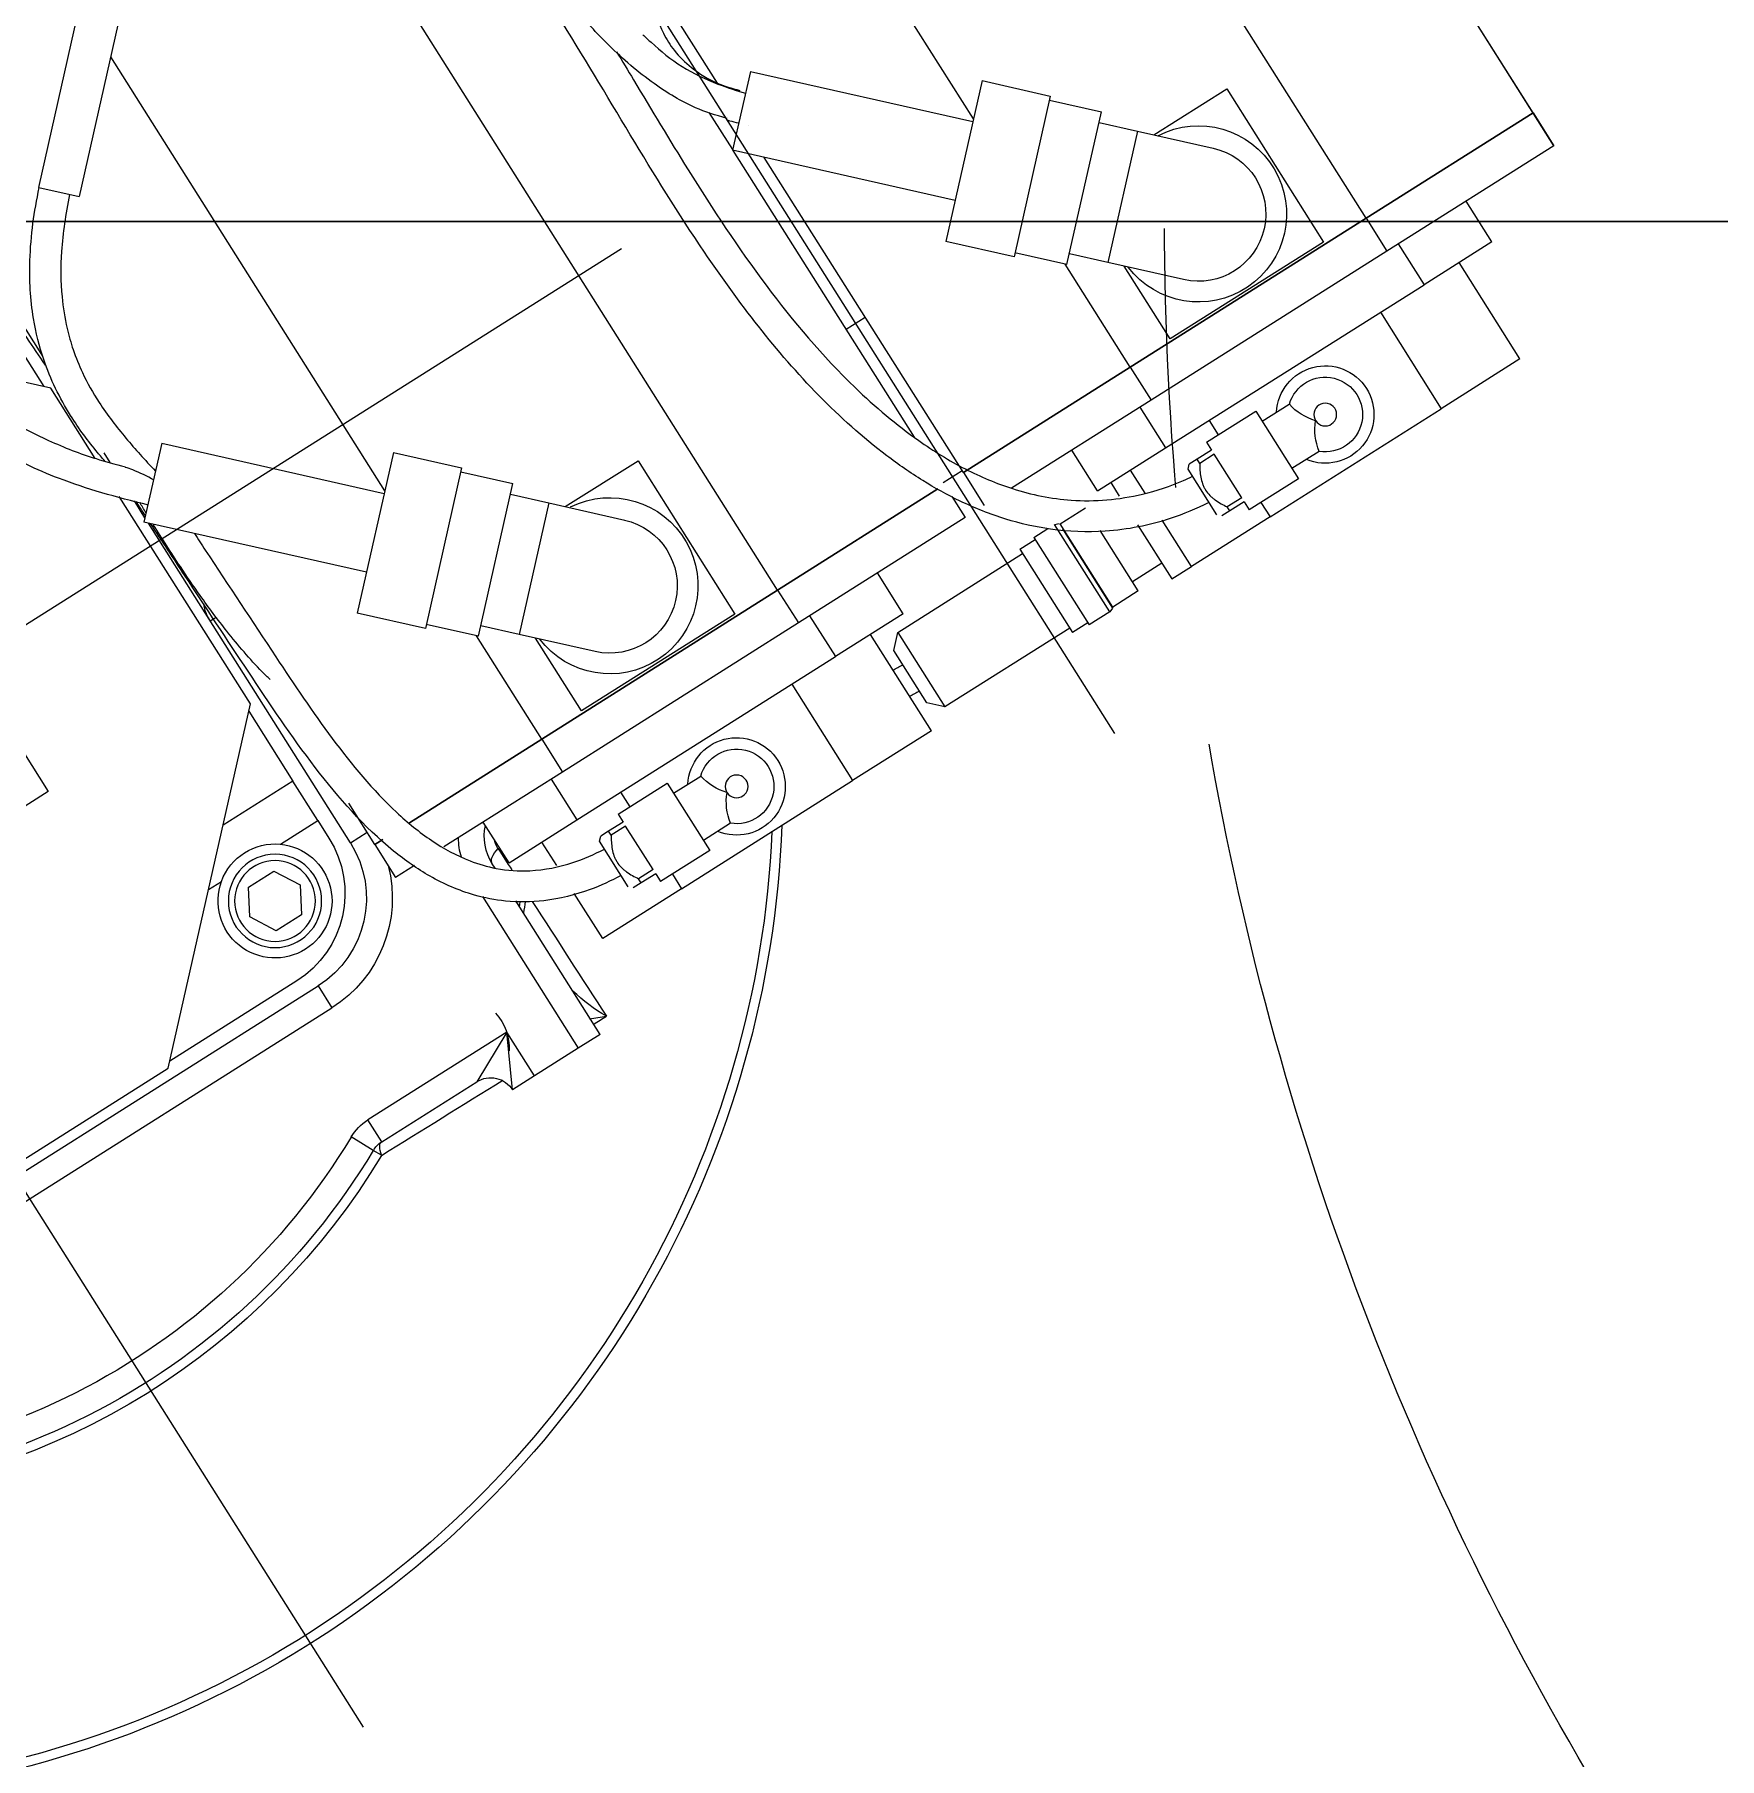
# Model space of a CAD drawing. Header units: millimetres. Extents: x 10462777 to 22643323, y 453826 to 1389191.
# Drawn here: x 11287903.1 to 11288228.3, y 583137.8 to 583470.5 of the extents above; entities that cross this region are included whole.
import ezdxf

# ---------------------------------------------------------------- set-up
doc = ezdxf.new("R2010")
doc.units = ezdxf.units.MM
doc.header["$LTSCALE"] = 200
doc.header["$MEASUREMENT"] = 0
doc.linetypes.add('CENTER2', pattern=[1.125, 0.75, -0.125, 0.125, -0.125])
doc.linetypes.add('PHANTOM', pattern=[2.5, 1.25, -0.25, 0.25, -0.25, 0.25, -0.25])
doc.layers.get('0').update_dxf_attribs({"linetype": 'CONTINUOUS'})
for name, color, linetype in [('$DDT_AUDIT_GENERATED_(1626)', 7, 'CONTINUOUS'), ('$DDT_AUDIT_GENERATED_(276)', 7, 'CONTINUOUS'), ('$DDT_AUDIT_GENERATED_(77F)', 7, 'CONTINUOUS'), ('$DDT_AUDIT_GENERATED_(7CC)', 7, 'CONTINUOUS'), ('$DDT_AUDIT_GENERATED_(7ED)', 7, 'CONTINUOUS'), ('A290-7329-X315', 7, 'CONTINUOUS'), ('A290-7329-X401', 7, 'CONTINUOUS'), ('DV1_DEFAULT', 7, 'CONTINUOUS'), ('DV4_Default', 7, 'CONTINUOUS'), ('LIBRL_A6-BA-12X3', 7, 'CONTINUOUS')]:
    doc.layers.add(name, color=color, linetype=linetype)
doc.layers.add('LAYOUT', color=8, linetype='CONTINUOUS', lineweight=25)

# ---------------------------------------------------------------- blocks, each defined once
blk = doc.blocks.new('A$C1F6A7A18')
at = {"layer": '$DDT_AUDIT_GENERATED_(1626)', "color": 7, "linetype": 'Continuous', "ltscale": 25.4}
for points, knots in [([(-1381.95, 39.13), (-1381.66, 36.4), (-1380.62, 29.78), (-1376.68, 19.64), (-1370.58, 10.79), (-1363.72, 3.97), (-1356.52, -1.24), (-1348.87, -5.44), (-1338.37, -9.89), (-1324.3, -13.83), (-1306.82, -16.45), (-1286.09, -17.7), (-1262.28, -17.44), (-1235.52, -16.63), (-1213.29, -17.14), (-1196.07, -19.93), (-1184, -23.79), (-1173.25, -30.05), (-1164.49, -39.17), (-1159.32, -48.9), (-1156.89, -55.37), (-1156.09, -57.76)], [0.0170368, 0.0170368, 0.0170368, 0.0170368, 0.0357319, 0.0643153, 0.0880962, 0.1081491, 0.1296404, 0.1483088, 0.1675116, 0.2072936, 0.2475607, 0.2878062, 0.3485319, 0.409483, 0.4699374, 0.4995087, 0.528191, 0.5560649, 0.5837048, 0.6133102, 0.630318, 0.630318, 0.630318, 0.630318]), ([(-1247.32, -11.02), (-1249.45, -11.07), (-1258.34, -11.27), (-1276.21, -11.7), (-1300.68, -11.26), (-1320.95, -8.45), (-1334.47, -4.66), (-1342.79, -1.64), (-1351.31, 2.52), (-1360.1, 8.6), (-1368.3, 17.15), (-1373.53, 27.23), (-1375.48, 35.23), (-1375.93, 38.52), (-1376, 39.16)], [0.6418335, 0.6418335, 0.6418335, 0.6418335, 0.6561866, 0.7017564, 0.7622496, 0.8211276, 0.839313, 0.8572261, 0.8810005, 0.9032384, 0.9290884, 0.9598134, 0.9782928, 0.9827422, 0.9827422, 0.9827422, 0.9827422]), ([(-1215.15, 20.22), (-1217.34, 18.17), (-1221.44, 14.42), (-1227.79, 8.97), (-1233.35, 4.9), (-1238.1, 2.03), (-1243.08, -0.29), (-1248.2, -1.61), (-1253.34, -1.61), (-1258.02, -0.52), (-1262.7, 1.78), (-1265.16, 3.95), (-1266.41, 5.09)], [0.0433738, 0.0433738, 0.0433738, 0.0433738, 0.1839594, 0.3305406, 0.4405886, 0.5180647, 0.5987651, 0.7057536, 0.7682357, 0.8400691, 0.929255, 1, 1, 1, 1]), ([(-1247.3, -4.99), (-1247.97, -4.8), (-1248.68, -4.63), (-1251.8, -3.77), (-1254.22, -2.97), (-1258.84, -0.76), (-1261.03, 0.64), (-1264.58, 3.29), (-1266.03, 4.47), (-1267.43, 5.7)], [0.5889633, 0.5889633, 0.5889633, 0.5889633, 0.625, 0.625, 0.75, 0.75, 0.875, 0.875, 0.9667008, 0.9667008, 0.9667008, 0.9667008]), ([(-1271.63, 1.5), (-1271.22, 1.09), (-1270.79, 0.7), (-1270.19, 0.17), (-1270.01, 0.02), (-1269.84, -0.13)], [0.03366503, 0.03366503, 0.03366503, 0.03366503, 0.0625, 0.0625, 0.07396551, 0.07396551, 0.07396551, 0.07396551]), ([(-1269.66, 0.1), (-1267.87, -1.45), (-1264.16, -4.64), (-1255.8, -8.73), (-1246.51, -11.62), (-1237.55, -13.19), (-1229.89, -14.03), (-1220.65, -14.67), (-1209.31, -15.13), (-1196.19, -16.15), (-1184.61, -18.65), (-1175.32, -23.54), (-1168.63, -30.19), (-1163.35, -38.26), (-1157.83, -50.34), (-1153.33, -66.58), (-1150.3, -86.38), (-1148.84, -105.81), (-1148.54, -121.02), (-1148.63, -131.66), (-1148.79, -138.54), (-1148.97, -144.12), (-1149.15, -149.44), (-1149.23, -152.84), (-1149.22, -154.73), (-1149.18, -156.52), (-1149.15, -157.84), (-1149.11, -159.69), (-1149.07, -162.63), (-1149.03, -166.27), (-1149.02, -168.93), (-1149.02, -169.57)], [0, 0, 0, 0, 0.019975, 0.048567, 0.08387, 0.110845, 0.132859, 0.155513, 0.19696, 0.238437, 0.277924, 0.306148, 0.334715, 0.364572, 0.395382, 0.457817, 0.520492, 0.582786, 0.643987, 0.673949, 0.703536, 0.733208, 0.763472, 0.826786, 0.890868, 0.910796, 0.929514, 0.950749, 0.971065, 0.994079, 1, 1, 1, 1]), ([(-1382.23, -95.19), (-1382.05, -97.43), (-1381.42, -102.43), (-1378.92, -110.03), (-1374.94, -116.5), (-1369.68, -122.07), (-1363, -126.59), (-1350.64, -131.71), (-1332.89, -134.46), (-1310.66, -135.03), (-1291.74, -135.4), (-1280.36, -135.61), (-1276.33, -135.68)], [0.0153287, 0.0153287, 0.0153287, 0.0153287, 0.0360986, 0.0641866, 0.086917, 0.1057404, 0.1342937, 0.1604683, 0.2283783, 0.2977999, 0.3653055, 0.4024401, 0.4024401, 0.4024401, 0.4024401]), ([(-1282.44, -129.57), (-1283.72, -129.55), (-1293.24, -129.37), (-1309.14, -129.07), (-1330.04, -128.52), (-1345.59, -126.55), (-1357.01, -122.8), (-1363.58, -119.15), (-1368.64, -114.67), (-1372.64, -109.21), (-1375.31, -102.23), (-1376.01, -97.45), (-1376.2, -95.2)], [0.6422871, 0.6422871, 0.6422871, 0.6422871, 0.6541883, 0.7305676, 0.7897237, 0.8481452, 0.8750692, 0.9009874, 0.9172874, 0.9373789, 0.9634494, 0.984533, 0.984533, 0.984533, 0.984533]), ([(-1214.28, -114.97), (-1217.18, -117.7), (-1221.84, -121.86), (-1229.41, -126.57), (-1235.28, -129.08), (-1240.14, -130.51), (-1245.31, -131.44), (-1251.97, -131.76), (-1260.03, -130.98), (-1265.29, -130.06), (-1268.24, -129.49)], [0.0223432, 0.0223432, 0.0223432, 0.0223432, 0.192832, 0.32719, 0.4229292, 0.4903677, 0.5670372, 0.6754396, 0.8184546, 0.9649975, 0.9649975, 0.9649975, 0.9649975]), ([(-1261.48, -136.69), (-1260.75, -136.81), (-1257.26, -137.33), (-1251.44, -137.74), (-1244.5, -137.38), (-1237.87, -136.23), (-1229.81, -133.56), (-1222.02, -129.21), (-1215.09, -123.97), (-1211.82, -120.94), (-1210.03, -119.22)], [0.0690446, 0.0690446, 0.0690446, 0.0690446, 0.1080573, 0.256336, 0.3544458, 0.4513078, 0.5815931, 0.7564092, 0.8674543, 0.9771444, 0.9771444, 0.9771444, 0.9771444]), ([(-1314.08, -132.28), (-1313.39, -132.45), (-1309.33, -133.37), (-1302.29, -134.39), (-1293.75, -135.03), (-1285.43, -135.33), (-1279.96, -135.36), (-1276.73, -135.34), (-1276.66, -135.34)], [0.079345, 0.079345, 0.079345, 0.079345, 0.0888757, 0.1353126, 0.1743395, 0.2050195, 0.2490274, 0.2499441, 0.2499441, 0.2499441, 0.2499441]), ([(-1269.62, -130.62), (-1268.24, -131.37), (-1266.93, -132.18), (-1265.32, -133.37), (-1264.92, -133.69), (-1264.55, -134.02)], [0, 0, 0, 0, 0.25, 0.25, 0.3398179, 0.3398179, 0.3398179, 0.3398179]), ([(-1148.8, -139.52), (-1148.99, -139.12), (-1149.91, -137.34), (-1152.33, -133.92), (-1156.53, -131.31), (-1161.52, -130.82), (-1166.27, -131.72), (-1171.51, -133.72), (-1177.53, -136.78), (-1184.32, -140.6), (-1191.73, -144.82), (-1199.62, -148.82), (-1206.82, -151.57), (-1213.53, -153.25), (-1220.3, -154.1), (-1229.07, -153.73), (-1237.68, -151.44), (-1245.64, -147.85), (-1252.74, -143.61), (-1259.33, -138.74), (-1262.9, -135.39), (-1264.48, -133.9)], [0.2432917, 0.2432917, 0.2432917, 0.2432917, 0.253326, 0.2895435, 0.3508449, 0.3990532, 0.4458548, 0.4986428, 0.5545317, 0.6086421, 0.6593666, 0.7041225, 0.743803, 0.7670951, 0.7957682, 0.830883, 0.8755997, 0.9034823, 0.9365095, 0.9761243, 1, 1, 1, 1]), ([(-1273.12, -134.12), (-1268.31, -138.7), (-1261.06, -145.38), (-1248.79, -153.21), (-1238.6, -157.48), (-1230.04, -159.48), (-1223.04, -160.04), (-1215.44, -159.71), (-1206.77, -157.97), (-1197.24, -154.37), (-1188.6, -149.95), (-1181.08, -145.66), (-1174.52, -141.97), (-1168.84, -139.1), (-1164.14, -137.31), (-1160.6, -136.82), (-1158.42, -137.31), (-1156.99, -138.23), (-1155.77, -139.41), (-1154.24, -141.85), (-1152.93, -144.76), (-1152.42, -147.23), (-1152.3, -147.85)], [0, 0, 0, 0, 0.087133, 0.153465, 0.205278, 0.246804, 0.280654, 0.308328, 0.360151, 0.415442, 0.474164, 0.534482, 0.597084, 0.663871, 0.733686, 0.798755, 0.851624, 0.880801, 0.906355, 0.945344, 0.988412, 1, 1, 1, 1]), ([(-1239.65, -136.48), (-1235.36, -136.61), (-1225.11, -136.96), (-1209.17, -137.74), (-1194.65, -138.78), (-1186.29, -139.66), (-1183.18, -140.05)], [0.5150552, 0.5150552, 0.5150552, 0.5150552, 0.5548001, 0.6105436, 0.6674652, 0.7038148, 0.7038148, 0.7038148, 0.7038148])]:
    blk.add_open_spline(points, degree=3, knots=knots, dxfattribs=at)
at = {"layer": '$DDT_AUDIT_GENERATED_(1626)', "color": 7, "linetype": 'CENTER2', "ltscale": 25.4}
blk.add_open_spline([(-1273.04, 2.96), (-1273.04, 2.96), (-1273.04, 2.96), (-1273.04, 2.96)], degree=3, dxfattribs=at)
at = {"layer": '$DDT_AUDIT_GENERATED_(1626)', "color": 7, "linetype": 'Continuous', "ltscale": 25.4}
for points in [[(-1382.88, -27.53), (-1382.85, -28.27), (-1382.8, -28.98), (-1382.75, -29.69)], [(-1376.71, -29.69), (-1376.77, -28.99), (-1376.81, -28.27), (-1376.86, -27.53)], [(-1274.49, -135.71), (-1273.4, -135.73), (-1272.32, -135.75), (-1271.23, -135.77)], [(-1274.06, -135.32), (-1273.29, -135.31), (-1272.53, -135.3), (-1271.77, -135.29)]]:
    blk.add_open_spline(points, degree=3, dxfattribs=at)
at = {"layer": '$DDT_AUDIT_GENERATED_(276)', "color": 7, "linetype": 'Continuous', "ltscale": 25.4}
for radius, start, end in [(147.5, 130.9056, 131.7753), (146.5, 130.9407, 131.3357)]:
    blk.add_arc((-1280, -225), radius, start, end, dxfattribs=at)
at = {"layer": '$DDT_AUDIT_GENERATED_(77F)', "color": 7, "linetype": 'Continuous', "ltscale": 25.4}
for p, q in [((-1359.3, 132.18), (-1359.3, 94.1)), ((-1351.8, 132.18), (-1359.3, 132.18)), ((-1351.8, 132.18), (-1351.8, 94.1)), ((-1351.8, 94.1), (-1351.8, 132.18)), ((-1351.8, 132.18), (-1153.5, 132.18)), ((-1368.6, 112.18), (-1359.3, 112.18)), ((-1368.6, 112.18), (-1368.6, 96.68)), ((-1390.6, 104.68), (-1368.6, 104.68)), ((-1390.6, 104.68), (-1390.6, 86.71)), ((-1368.6, 37.68), (-1368.6, 96.68)), ((-1359.3, 96.68), (-1368.6, 96.68)), ((-1359.3, 94.1), (-1359.3, 40.25)), ((-1351.8, 94.1), (-1359.3, 94.1)), ((-1351.8, 94.1), (-1351.8, 40.25)), ((-1351.8, 40.25), (-1351.8, 94.1)), ((-1351.8, 94.1), (-1153.5, 94.1)), ((-1368.6, 86.71), (-1390.6, 86.71)), ((-1390.6, 47.64), (-1390.6, 86.71)), ((-1316.3, 84.68), (-1351.3, 84.68)), ((-1351.3, 84.68), (-1351.3, 49.68)), ((-1316.3, 68.06), (-1316.3, 84.68)), ((-1390.6, 47.64), (-1390.6, 29.68)), ((-1387.3, 47.64), (-1390.6, 47.64)), ((-1368.6, 47.64), (-1371.9, 47.64)), ((-1351.3, 49.68), (-1334.68, 49.68)), ((-1359.3, 40.25), (-1359.3, 8.42)), ((-1351.8, 40.25), (-1359.3, 40.25)), ((-1351.8, 40.25), (-1351.8, 2.18)), ((-1351.8, 2.18), (-1351.8, 40.25)), ((-1351.8, 40.25), (-1328.23, 40.25)), ((-1295.1, 40.25), (-1196.08, 40.25)), ((-1359.3, 37.68), (-1368.6, 37.68)), ((-1368.6, 22.18), (-1368.6, 37.68)), ((-1390.6, 25.18), (-1390.6, 29.68)), ((-1390.6, 29.68), (-1380.02, 29.68)), ((-1373.87, 29.68), (-1368.6, 29.68)), ((-1378.26, 25.18), (-1390.6, 25.18)), ((-1387, 25.18), (-1387, 18.48)), ((-1368.6, 25.18), (-1371.68, 25.18)), ((-1368.6, 22.18), (-1359.3, 22.18)), ((-1351.8, 2.18), (-1359.3, 2.18)), ((-1351.8, 2.18), (-1279.83, 2.18)), ((-1351.3, -2.18), (-1351.3, 2.18)), ((-1316.3, -2.18), (-1316.3, 2.18)), ((-1262.87, 2.18), (-1238.02, 2.18)), ((-1359.3, -2.18), (-1359.3, -40.25)), ((-1354.5, -2.18), (-1359.3, -2.18)), ((-1340.98, -2.18), (-1275.48, -2.18)), ((-1275.31, -2.18), (-1266.82, -2.18)), ((-1351.8, -3.67), (-1351.8, -40.25)), ((-1351.8, -40.25), (-1351.8, -3.67)), ((-1368.6, -22.18), (-1359.3, -22.18)), ((-1368.6, -22.18), (-1368.6, -37.68)), ((-1390.6, -29.68), (-1368.6, -29.68)), ((-1390.6, -29.68), (-1390.6, -47.64)), ((-1368.6, -96.68), (-1368.6, -37.68)), ((-1359.3, -37.68), (-1368.6, -37.68)), ((-1359.3, -40.25), (-1359.3, -94.1)), ((-1351.8, -40.25), (-1359.3, -40.25)), ((-1351.8, -40.25), (-1351.8, -94.1)), ((-1351.8, -94.1), (-1351.8, -40.25)), ((-1351.8, -40.25), (-1164.59, -40.25)), ((-1368.6, -47.64), (-1390.6, -47.64)), ((-1390.6, -86.71), (-1390.6, -47.64)), ((-1316.3, -49.68), (-1351.3, -49.68)), ((-1351.3, -49.68), (-1351.3, -84.68)), ((-1316.3, -66.29), (-1316.3, -49.68)), ((-1351.3, -84.68), (-1334.68, -84.68)), ((-1390.6, -86.71), (-1390.6, -104.68)), ((-1387.3, -86.71), (-1390.6, -86.71)), ((-1368.6, -86.71), (-1371.9, -86.71)), ((-1359.3, -94.1), (-1359.3, -121.19)), ((-1351.8, -94.1), (-1359.3, -94.1)), ((-1351.8, -94.1), (-1351.8, -124.29)), ((-1351.8, -94.1), (-1328.23, -94.1)), ((-1351.8, -124.29), (-1351.8, -94.1)), ((-1295.1, -94.1), (-1196.08, -94.1)), ((-1359.3, -96.68), (-1368.6, -96.68)), ((-1368.6, -112.18), (-1368.6, -96.68)), ((-1390.6, -104.68), (-1380.32, -104.68)), ((-1373.99, -104.68), (-1368.6, -104.68)), ((-1368.6, -112.18), (-1359.3, -112.18)), ((-1359.3, -127.86), (-1359.3, -132.18)), ((-1351.8, -132.18), (-1359.3, -132.18)), ((-1351.8, -130.36), (-1351.8, -132.18)), ((-1351.8, -132.18), (-1351.8, -130.36)), ((-1351.8, -132.18), (-1342.37, -132.18)), ((-1367, -188.96), (-1316.04, -138)), ((-1342, -139), (-1346, -139)), ((-1342, -139), (-1333, -139)), ((-1342, -147.57), (-1342, -139)), ((-1317.04, -139), (-1333, -139)), ((-1333, -139), (-1333, -154.96)), ((-1316.04, -138), (-1268.67, -138)), ((-1259.97, -138), (-1243.96, -138)), ((-1243.96, -138), (-1228.55, -153.42)), ((-1227, -139), (-1242.96, -139)), ((-1366, -159), (-1366, -187.96)), ((-1342, -163.96), (-1342, -161.01)), ((-1309.5, -180), (-1309.5, -195.5)), ((-1250.5, -180), (-1309.5, -180)), ((-1367, -261.04), (-1367, -188.96))]:
    blk.add_line(p, q, dxfattribs=at)
for centre, radius, start, end in [((-1346, -159), 20, 90, 180), ((-1350.71, -154.29), 11, 37.6385, 322.3615), ((-1350.71, -154.29), 11, 322.3615, 37.6385)]:
    blk.add_arc(centre, radius, start, end, dxfattribs=at)
at = {"layer": '$DDT_AUDIT_GENERATED_(7CC)', "color": 7, "linetype": 'Continuous', "ltscale": 25.4}
for p, q in [((-1385, 62.4), (-1385, 56.18)), ((-1374.2, 56.18), (-1374.2, 62.38)), ((-1387.3, 56.18), (-1387.3, 44.98)), ((-1371.9, 56.18), (-1387.3, 56.18)), ((-1371.9, 44.98), (-1371.9, 56.18)), ((-1385.5, 44.98), (-1387.3, 44.98)), ((-1385.5, 44.98), (-1385.5, 41.68)), ((-1384.55, 44.98), (-1374.65, 44.98)), ((-1384.55, 44.98), (-1384.55, 41.68)), ((-1374.65, 44.98), (-1374.65, 41.68)), ((-1371.9, 44.98), (-1373.7, 44.98)), ((-1373.7, 44.98), (-1373.7, 41.68)), ((-1385.5, 41.68), (-1384.55, 41.68)), ((-1385.5, 41.68), (-1385.5, 39.88)), ((-1374.65, 41.68), (-1373.7, 41.68)), ((-1373.7, 41.68), (-1373.7, 39.88)), ((-1384.8, 39.18), (-1374.4, 39.18)), ((-1374.4, 39.18), (-1373.7, 39.88)), ((-1389.1, 18.48), (-1375.33, 18.48)), ((-1389.1, 18.48), (-1389.1, 12.68)), ((-1370.1, 12.68), (-1370.1, 18.48)), ((-1389.25, 12.53), (-1389.6, 11.68)), ((-1389.6, 11.68), (-1389.6, 6.98)), ((-1389.6, 11.68), (-1369.6, 11.68)), ((-1371.18, 12.53), (-1389.25, 12.53)), ((-1389.1, 12.68), (-1370.1, 12.68)), ((-1369.6, 11.68), (-1369.95, 12.53)), ((-1369.6, 6.98), (-1369.6, 10.17)), ((-1369.6, 6.98), (-1389.6, 6.98)), ((-1389.1, 6.98), (-1389.1, 3.48)), ((-1370.1, 3.48), (-1370.1, 6.98)), ((-1370.1, 3.48), (-1389.1, 3.48)), ((-1388.1, 3.48), (-1388.1, -25.02)), ((-1371.1, -25.02), (-1371.1, 3.48)), ((-1388.1, -25.02), (-1385.6, -27.52)), ((-1371.1, -25.02), (-1388.1, -25.02)), ((-1373.6, -27.52), (-1371.1, -25.02)), ((-1385.6, -27.52), (-1373.6, -27.52)), ((-1385, -71.95), (-1385, -78.18)), ((-1374.2, -78.18), (-1374.2, -71.97)), ((-1387.3, -78.18), (-1387.3, -89.38)), ((-1371.9, -78.18), (-1387.3, -78.18)), ((-1371.9, -89.38), (-1371.9, -78.18)), ((-1385.5, -89.38), (-1387.3, -89.38)), ((-1385.5, -89.38), (-1385.5, -92.68)), ((-1384.55, -89.38), (-1384.55, -92.68)), ((-1384.55, -89.38), (-1374.65, -89.38)), ((-1374.65, -89.38), (-1374.65, -92.68)), ((-1371.9, -89.38), (-1373.7, -89.38)), ((-1373.7, -89.38), (-1373.7, -92.68)), ((-1385.5, -92.68), (-1384.55, -92.68)), ((-1385.5, -92.68), (-1385.5, -94.48)), ((-1374.65, -92.68), (-1373.7, -92.68)), ((-1373.7, -92.68), (-1373.7, -94.48)), ((-1384.8, -95.18), (-1374.4, -95.18)), ((-1374.4, -95.18), (-1373.7, -94.48))]:
    blk.add_line(p, q, dxfattribs=at)
for centre in [(-1379.6, 67.18), (-1379.6, -67.18)]:
    blk.add_circle(centre, 2.2, dxfattribs=at)
for centre, radius, start, end in [((-1379.6, 67.18), 9.4, 305.0624, 234.9376), ((-1379.6, 67.18), 7.2, 318.4122, 221.5878), ((-1386.79, 73.08), 10.83, 279.5914, 311.5909), ((-1372.42, 73.06), 10.82, 228.3851, 260.4325), ((-1379.6, -67.18), 9.4, 305.0624, 234.9376), ((-1379.6, -67.18), 7.2, 318.4122, 221.5878), ((-1386.79, -61.27), 10.83, 279.5914, 311.5909), ((-1372.42, -61.29), 10.82, 228.3851, 260.4325)]:
    blk.add_arc(centre, radius, start, end, dxfattribs=at)
for points in [[(-1374.65, 41.68), (-1375.02, 41.44), (-1375.4, 41.21), (-1376.19, 40.78), (-1376.59, 40.59), (-1377.41, 40.26), (-1377.83, 40.12), (-1378.48, 39.98), (-1378.69, 39.94), (-1379.14, 39.89), (-1379.37, 39.88), (-1380.04, 39.87), (-1380.48, 39.92), (-1381.13, 40.07), (-1381.35, 40.13), (-1381.78, 40.26), (-1381.99, 40.34), (-1382.61, 40.59), (-1383.01, 40.78), (-1383.79, 41.2), (-1384.17, 41.43), (-1384.55, 41.68)], [(-1374.65, -92.68), (-1375.02, -92.91), (-1375.4, -93.14), (-1376.19, -93.57), (-1376.59, -93.76), (-1377.41, -94.09), (-1377.83, -94.23), (-1378.48, -94.37), (-1378.69, -94.41), (-1379.14, -94.46), (-1379.37, -94.47), (-1380.04, -94.48), (-1380.48, -94.43), (-1381.13, -94.28), (-1381.35, -94.22), (-1381.78, -94.09), (-1381.99, -94.01), (-1382.61, -93.76), (-1383.01, -93.57), (-1383.79, -93.15), (-1384.17, -92.92), (-1384.55, -92.68)]]:
    blk.add_open_spline(points, degree=3, knots=[0, 0, 0, 0, 0.125, 0.125, 0.25, 0.25, 0.375, 0.375, 0.4375, 0.4375, 0.5, 0.5, 0.625, 0.625, 0.6875, 0.6875, 0.75, 0.75, 0.875, 0.875, 1, 1, 1, 1], dxfattribs=at)
at = {"layer": '$DDT_AUDIT_GENERATED_(7ED)', "color": 7, "linetype": 'Continuous', "ltscale": 25.4}
for p, q in [((-1314, 65.76), (-1324.61, 76.37)), ((-1314, 65.76), (-1332.39, 47.38)), ((-1308.63, 60.39), (-1314, 65.76)), ((-1328.5, 40.52), (-1307.14, 61.87)), ((-1299.86, 54.59), (-1307.14, 61.87)), ((-1342.99, 57.98), (-1332.39, 47.38)), ((-1299.29, 55.15), (-1321.78, 32.67)), ((-1289.75, 45.61), (-1299.29, 55.15)), ((-1332.39, 47.38), (-1327.01, 42)), ((-1289.75, 45.61), (-1312.23, 23.12)), ((-1328.5, 40.52), (-1321.21, 33.23)), ((-1264.36, 8.77), (-1295.47, 39.88)), ((-1321.78, 32.67), (-1312.23, 23.12)), ((-1306.51, 28.85), (-1275.39, -2.26)), ((-1264.36, 8.77), (-1275.39, -2.26)), ((-1314, -68.59), (-1324.61, -57.98)), ((-1314, -68.59), (-1332.39, -86.97)), ((-1308.63, -73.96), (-1314, -68.59)), ((-1328.5, -93.83), (-1307.14, -72.48)), ((-1299.86, -79.76), (-1307.14, -72.48)), ((-1342.99, -76.37), (-1332.39, -86.97)), ((-1299.29, -79.2), (-1321.78, -101.68)), ((-1289.75, -88.74), (-1299.29, -79.2)), ((-1332.39, -86.97), (-1327.01, -92.35)), ((-1289.75, -88.74), (-1312.23, -111.23)), ((-1191.57, -89.59), (-1215.61, -113.63)), ((-1328.5, -93.83), (-1321.21, -101.12)), ((-1264.36, -125.58), (-1295.47, -94.47)), ((-1209.96, -119.29), (-1185.92, -95.25)), ((-1321.78, -101.68), (-1312.23, -111.23)), ((-1306.51, -105.5), (-1275.39, -136.61)), ((-1209.96, -119.29), (-1215.61, -113.63)), ((-1264.36, -125.58), (-1275.39, -136.61))]:
    blk.add_line(p, q, dxfattribs=at)
for centre, radius, start, end in [((-1333.8, 67.18), 17, 4.8808, 265.1192), ((-1333.8, 67.18), 13, 45, 225), ((-1333.8, -67.18), 17, 5.8101, 265.1192), ((-1333.8, -67.18), 13, 45, 225)]:
    blk.add_arc(centre, radius, start, end, dxfattribs=at)
at = {"layer": 'A290-7329-X315', "color": 7, "linetype": 'Continuous', "ltscale": 25.4}
blk.add_arc((-1393.55, -139.73), 10, 79.6932, 124.9693, dxfattribs=at)
at = {"layer": 'A290-7329-X401', "color": 7, "linetype": 'Continuous', "ltscale": 25.4}
for p, q in [((-1359.62, -112.18), (-1359.3, -112.49)), ((-1406, -115), (-1375.54, -115)), ((-1406, -115), (-1406, -120)), ((-1368.01, -115), (-1367.03, -115)), ((-1371.39, -120), (-1406, -120)), ((-1406, -120), (-1406, -130)), ((-1406, -135), (-1396, -130)), ((-1406, -130), (-1396, -130)), ((-1406, -130), (-1406, -135)), ((-1396, -130), (-1401, -140)), ((-1396, -130), (-1396, -161.71)), ((-1349, -136), (-1349, -132.18)), ((-1349, -136), (-1276.01, -136)), ((-1298.34, -136), (-1298.34, -134.64)), ((-1274.78, -136), (-1270.96, -136)), ((-1262.18, -136), (-1260.01, -136)), ((-1237.91, -136), (-1225.45, -136)), ((-1401, -161.71), (-1401, -140)), ((-1374, -273), (-1374, -156)), ((-1369, -156), (-1374, -156)), ((-1369, -294), (-1369, -156)), ((-1401, -161.71), (-1396, -161.71)), ((-1403.19, -163.12), (-1401.53, -163.96)), ((-1401.53, -163.96), (-1397.06, -166.2))]:
    blk.add_line(p, q, dxfattribs=at)
for centre, radius, start, end in [((-1280, -225), 195.5, 124.4529, 232.8372), ((-1280, -225), 193.64, 124.8315, 232.7011), ((-1386.69, -78.85), 37.35, 242.9471, 255.3855), ((-1654.56, -27021.1), 26910.15, 89.409642, 89.465831), ((-17141.22, -287.76), 15738.52, 0.628947, 0.639446), ((-1431.71, -126.06), 31.3, 20.4059, 26.4413), ((-1654.56, -27021.1), 26910.15, 89.383761, 89.394156), ((-1367.03, -105), 10, 270, 314.1504), ((-1365.07, -107.7), 4.81, 269.2504, 289.8671), ((-1367.03, -105), 15, 286.4024, 301.0274), ((-1349, -156), 25, 107.6372, 180), ((-1406, -140), 5, 0, 90), ((-17141.22, -287.76), 15738.52, 0.453745, 0.554084), ((-1349, -156), 20, 90, 180), ((-1406, -161.71), 5, 333.3313, 0), ((-1406, -161.71), 10, 333.3313, 0), ((-1280, -225), 137.86, 153.3313, 261.5534), ((-1280, -225), 136, 153.3313, 217.5787), ((-1280, -225), 131, 153.3313, 217.5787)]:
    blk.add_arc(centre, radius, start, end, dxfattribs=at)
for centre, major_axis, ratio, start_param, end_param in [((-1367.03, -110), (0, 5), 0.437714, 3.141593, 4.188021), ((-1396, -119.99), (5, 0), 0.999149, 1.59445, 1.623935), ((-1298.34, -128), (8.5, 0), 0.941176, 4.712389, 5.125746), ((-1406, -161.71), (-5, 0), 0.340452, 2.166492, 3.141593)]:
    blk.add_ellipse(centre, major_axis=major_axis, ratio=ratio, start_param=start_param, end_param=end_param, dxfattribs=at)
at = {"layer": 'DV4_Default', "color": 7, "linetype": 'Continuous', "ltscale": 25.4}
blk.add_line((-1359.3, 132.18), (-1169.54, 132.18), dxfattribs=at)
at = {"layer": 'DV4_Default', "color": 1, "linetype": 'CENTER2', "ltscale": 25.4}
for p, q in [((-1409.93, 0), (54.05, 0)), ((-1280, -30.56), (-1280, -433.89)), ((-1494.65, -225), (-971.26, -225))]:
    blk.add_line(p, q, dxfattribs=at)
at = {"layer": 'LIBRL_A6-BA-12X3', "color": 7, "linetype": 'Continuous', "ltscale": 25.4}
for p, q in [((-1350.71, -148.52), (-1355.71, -151.4)), ((-1345.71, -151.4), (-1350.71, -148.52)), ((-1355.71, -151.4), (-1355.71, -157.18)), ((-1345.71, -157.18), (-1345.71, -151.4)), ((-1355.71, -157.18), (-1350.71, -160.06)), ((-1350.71, -160.06), (-1345.71, -157.18))]:
    blk.add_line(p, q, dxfattribs=at)
for radius in [9, 7.79]:
    blk.add_circle((-1350.71, -154.29), radius, dxfattribs=at)
blk = doc.blocks.new('A$C7DA30AB0')
at = {"layer": 'DV1_DEFAULT', "color": 1, "linetype": 'CENTER2', "ltscale": 7}
for p, q in [((5992.89, 3025.99, 0), (0, 3025.99, 0)), ((59.09, 3025.99, 0), (6051.98, 3025.99, 0))]:
    blk.add_line(p, q, dxfattribs=at)
at = {"layer": 'LAYOUT', "color": 6, "linetype": 'PHANTOM'}
for centre, radius in [((3030.45, 3025.99, 0), 2693.02), ((3025.99, 3025.99, 0), 589.24)]:
    blk.add_circle(centre, radius, dxfattribs=at)

msp = doc.modelspace()

# ---------------------------------------------------------------- block references
at = {"ltscale": 10}
msp.add_blockref('A$C7DA30AB0', (11285684.40366, 580408.4363), dxfattribs=at)
at = {"xscale": -1, "rotation": 302.2848237538398}
msp.add_blockref('A$C1F6A7A18', (11287358.49284, 584527.58293, 8.6), dxfattribs=at)

doc.saveas('drawing.dxf')
